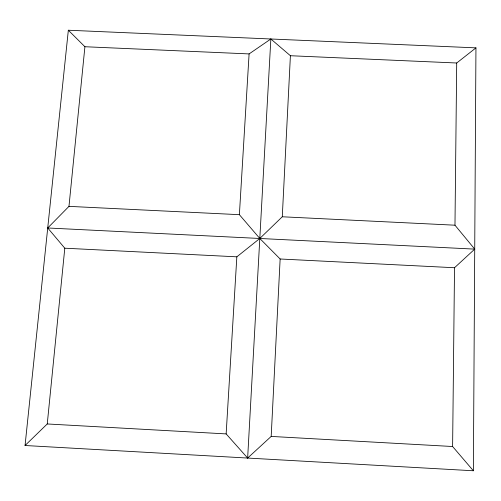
<?xml version="1.0" encoding="UTF-8"?>
<svg xmlns="http://www.w3.org/2000/svg" width="501" height="501" viewBox="0 0 501 501"><rect width="100%" height="100%" fill="white"/><g stroke="black" fill="none" stroke-linecap="round" stroke-linejoin="round"><path stroke-width="0.75" d="M473.37 470.771L475.95 47.864L68.336 30.229L25.05 445.508L473.37 470.771L452.616 446.516L454.52 267.734L474.723 249.122L454.977 225.2L456.705 63.001L475.95 47.864M25.05 445.508L47.251 423.959L226.145 433.91L247.644 458.052L271.185 436.421L280.14 258.992L259.806 238.482L239.384 214.678L249.097 53.92L270.853 38.99L290.405 55.724L456.705 63.001M68.336 30.229L84.913 46.731L68.975 206.368L47.727 227.98L64.798 248.202L236.841 256.825L259.806 238.482L282.276 216.776L290.405 55.724M247.644 458.052L270.853 38.99M226.145 433.91L236.841 256.825M47.251 423.959L64.798 248.202M84.913 46.731L249.097 53.92M68.975 206.368L239.384 214.678M282.276 216.776L454.977 225.2M47.727 227.98L474.723 249.122M280.14 258.992L454.52 267.734M271.185 436.421L452.616 446.516"/></g></svg>
